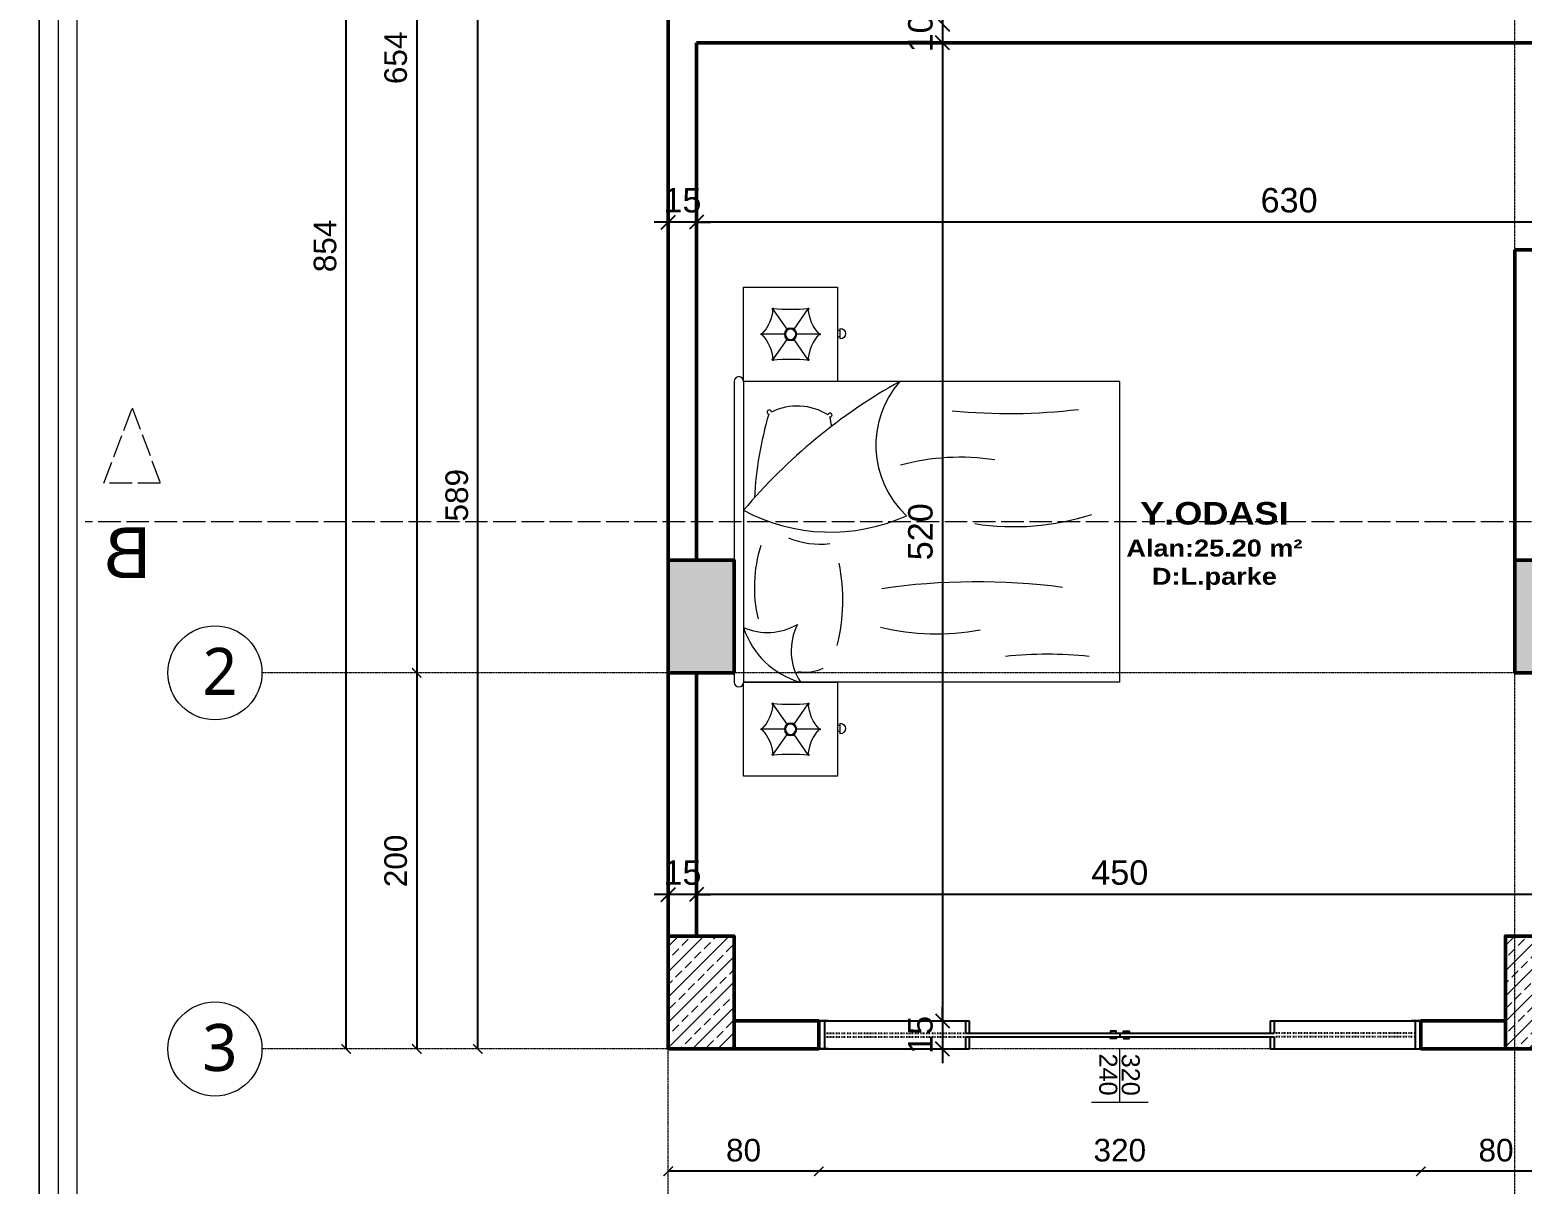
# Model space of a CAD drawing. Header units: millimetres. Extents: x 14753 to 45183, y 5640 to 19518.
# Drawn here: x 21453 to 22246, y 16275 to 16889 of the extents above; entities that cross this region are included whole.
import ezdxf

# ---------------------------------------------------------------- set-up
doc = ezdxf.new("R2010")
doc.units = ezdxf.units.MM
for name, pattern in [('ACAD_ISO02W100', [15, 12, -3]), ('Dash dot', [1.4, 0.6, -0.4, 0, -0.4]), ('DASHDOT', [25.4, 12.7, -6.35, 0, -6.35]), ('DASHDOT2', [0.5, 0.25, -0.125, 0, -0.125])]:
    doc.linetypes.add(name, pattern=pattern)
for name, color, linetype, lineweight in [('CERCEVE', 66, 'Continuous', 0), ('Duvar', 1, 'Continuous', 50), ('EŞYA TEFRİŞ', 53, 'Continuous', 13), ('k aks', 44, 'DASHDOT', 18), ('k dis olcu', 43, 'Continuous', 18), ('k ic olcu', 254, 'Continuous', 18), ('k tarama', 252, 'Continuous', 9), ('kesiklii çizgi', 244, 'ACAD_ISO02W100', 5), ('Kolon', 30, 'Continuous', 50)]:
    doc.layers.add(name, color=color, linetype=linetype, lineweight=lineweight)
for name, color, linetype in [('Dış Ölçü', 3, 'Continuous'), ('pencere', 2, 'Continuous'), ('Standart', 7, 'Continuous'), ('YAzı', 7, 'Continuous')]:
    doc.layers.add(name, color=color, linetype=linetype)
doc.styles.add('MtXpl_Segoe_UI', font='segoeui.ttf')
doc.styles.add('ROMANT', font='arial.ttf', dxfattribs={"width": 0.8, "height": 0.125})
doc.styles.get("Standard").update_dxf_attribs({"font": 'arial.ttf'})
doc.styles.add('Vaziyet Yazı', font='bgothm.ttf', dxfattribs={"height": 25})
doc.dimstyles.new('icolcu', dxfattribs={"dimtxt": 13, "dimasz": 7.5, "dimexe": 5, "dimexo": 5, "dimgap": 5, "dimtad": 1, "dimdec": 0, "dimtxsty": 'Standard', "dimblk": 'OBLIQUE', "dimcen": 2.5, "dimdle": 5, "dimclrd": 256, "dimclre": 256, "dimclrt": 256, "dimadec": 4, "dimazin": 0, "dimtfac": 1, "dimtdec": 0, "dimtix": 1, "dimtmove": 2, "dimatfit": 3, "dimldrblk": 'OBLIQUE', "dimfxl": 1, "dimarcsym": 0})
doc.dimstyles.new('icölcü', dxfattribs={"dimtxt": 12, "dimasz": 5, "dimexe": 1.25, "dimexo": 0.625, "dimgap": 5, "dimtad": 1, "dimdec": 0, "dimtxsty": 'Standard', "dimblk": 'ARCHTICK', "dimcen": -10, "dimse1": 1, "dimse2": 1, "dimadec": 0, "dimazin": 0, "dimtfac": 1, "dimtdec": 0, "dimtix": 1, "dimtmove": 0, "dimatfit": 3, "dimldrblk": 'ARCHTICK', "dimfxl": 1, "dimarcsym": 0})
pattern_1 = [(45, (-7754.55, -1210.899), (-6.73519209, 6.73519209), []), (45, (-7747.815, -1210.899), (-6.73519209, 6.73519209), [4.7625, -2.38125])]

# ---------------------------------------------------------------- blocks, each defined once
blk = doc.blocks.new('320 fransız')
at = {"layer": 'pencere', "lineweight": 20}
for p, q in [((249847.73, 214094.21), (249817.73, 214094.21)), ((249832.73, 214094.21), (249832.73, 214065.9))]:
    blk.add_line(p, q, dxfattribs=at)
at = {"layer": 'pencere', "lineweight": 25}
for p, q in [((249677.73, 214065.9), (249672.73, 214065.9)), ((249672.73, 214065.9), (249672.73, 214050.9)), ((249752.73, 214065.9), (249672.73, 214065.9)), ((249675.73, 214050.9), (249675.73, 214065.9)), ((249750.73, 214059.4), (249750.73, 214065.9)), ((249752.73, 214059.4), (249752.73, 214065.9)), ((249912.73, 214059.4), (249912.73, 214065.9)), ((249992.73, 214065.9), (249912.73, 214065.9)), ((249914.73, 214059.4), (249914.73, 214065.9)), ((249987.73, 214065.9), (249992.73, 214065.9)), ((249989.73, 214050.9), (249989.73, 214065.9)), ((249992.73, 214050.9), (249992.73, 214065.9)), ((249914.73, 214059.4), (249750.73, 214059.4)), ((249750.73, 214050.9), (249750.73, 214057.4)), ((249914.73, 214057.4), (249750.73, 214057.4)), ((249752.73, 214050.9), (249752.73, 214057.4)), ((249832.73, 214057.4), (249832.73, 214059.4)), ((249912.73, 214050.9), (249912.73, 214057.4)), ((249914.73, 214050.9), (249914.73, 214057.4)), ((249672.73, 214050.9), (249677.73, 214050.9)), ((249752.73, 214050.9), (249672.73, 214050.9)), ((249992.73, 214050.9), (249912.73, 214050.9)), ((249987.73, 214050.9), (249992.73, 214050.9))]:
    blk.add_line(p, q, dxfattribs=at)
at = {"layer": 'pencere', "linetype": 'Dash dot', "lineweight": 25}
for p, q in [((249675.73, 214059.4), (249750.73, 214059.4)), ((249675.73, 214057.4), (249750.73, 214057.4)), ((249989.73, 214059.4), (249914.73, 214059.4)), ((249989.73, 214057.4), (249914.73, 214057.4))]:
    blk.add_line(p, q, dxfattribs=at)
at = {"layer": 'pencere', "lineweight": 25}
for points in [[(249830.73, 214059.4), (249830.73, 214060.4), (249827.73, 214060.4), (249827.73, 214059.4)], [(249830.73, 214057.4), (249830.73, 214056.4), (249827.73, 214056.4), (249827.73, 214057.4)], [(249834.73, 214059.4), (249834.73, 214060.4), (249837.73, 214060.4), (249837.73, 214059.4)], [(249834.73, 214057.4), (249834.73, 214056.4), (249837.73, 214056.4), (249837.73, 214057.4)]]:
    blk.add_lwpolyline(points, dxfattribs=at)
at = {"layer": 'pencere', "lineweight": 20, "style": 'ROMANT'}
for s, p in [('320', (249831.71, 214068.41)), ('240', (249843.67, 214068.31))]:
    blk.add_text(s, height=9.6, rotation=90, dxfattribs=at).set_placement(p)
blk = doc.blocks.new('60x60 komodin')
at = {"layer": 'EŞYA TEFRİŞ'}
for p, q in [((30, -26.69), (30, -14.59)), ((27.28, -28.11), (16.47, -20.6)), ((43.53, -20.6), (32.72, -28.11)), ((27.28, -31.89), (16.47, -39.4)), ((30, -45.41), (30, -33.31)), ((43.53, -39.4), (32.72, -31.89)), ((28.05, -56.44), (28.05, -55)), ((31.25, -56.44), (31.25, -55)), ((32.48, -56.44), (26.83, -56.44))]:
    blk.add_line(p, q, dxfattribs=at)
blk.add_lwpolyline([(55, -5), (5, -5), (5, -55), (55, -55)], close=True, dxfattribs=at)
for radius in [3.31, 2.74]:
    blk.add_circle((30, -30), radius, dxfattribs=at)
for centre, radius, start, end in [((15.08, 0.77), 21.41, 273.7282, 314.18071), ((30, -14.59), 0.346, 316.28166, 223.71834), ((44.92, 0.77), 21.41, 225.81929, 266.2718), ((16.47, -20.6), 0.346, 4.1892, 274.25302), ((-107.59, -30), 124.42, 355.66741, 4.33259), ((167.59, -30), 124.42, 175.66741, 184.33259), ((43.53, -20.6), 0.346, 265.74698, 175.8108), ((16.47, -39.4), 0.346, 85.74699, 355.80943), ((15.08, -60.77), 21.41, 45.81929, 86.2718), ((44.92, -60.77), 21.41, 93.7282, 134.18071), ((43.53, -39.4), 0.346, 184.1892, 94.25302), ((30, -45.41), 0.346, 136.28166, 43.71834), ((29.65, -56.35), 2.82, 181.80624, 358.19376)]:
    blk.add_arc(centre, radius, start, end, dxfattribs=at)
blk = doc.blocks.new('yatak 2li')
at = {"layer": 'EŞYA TEFRİŞ'}
for p, q in [((0, 0), (200, 0)), ((0, 0), (0, -160)), ((200, -160), (200, 0)), ((205, -160), (205, 0)), ((0, -160), (200, -160))]:
    blk.add_line(p, q, dxfattribs=at)
for centre, radius, start, end in [((202.5, 0), 2.5, 0, 180), ((167.46, -29.14), 23.76, 81.13504, 114.20952), ((157.63, -42.89), 44.56, 18.04087, 74.24575), ((143.68, -16.78), 30.99, 333.27915, 32.78032), ((38.55, 202.29), 217.19, 264.11822, 275.88178), ((247.29, -43.79), 100.08, 166.01469, 191.24302), ((97.44, -151.95), 126.23, 76.35308, 100.59456), ((187.31, -58.63), 32.16, 66.74978, 119.73979), ((120.99, -50.53), 73.28, 342.4284, 13.28672), ((75.91, 298.11), 351.52, 262.56502, 278.2768), ((159.19, -117.83), 44.42, 67.72979, 96.4301), ((56.32, -217.02), 134.29, 81.11536, 107.97275), ((153.76, -177.92), 98.08, 61.87504, 114.29497), ((78.19, -126.06), 51.47, 318.7454, 46.82489), ((-30.08, 102.76), 301.07, 299.21953, 319.8376), ((-1.13, -87.75), 195.6, 343.72754, 356.96655), ((84.89, 1.36), 121, 261.2388, 285.20458), ((153.99, -142.08), 1.03, 82.33116, 355.90756), ((260.01, -117.31), 108.51, 189.99217, 192.6457), ((171.5, -115.53), 31.31, 238.23026, 295.97188), ((186.35, -143.66), 1.14, 181.09289, 75.93084), ((58.79, -457.32), 314.43, 84.47505, 96.73007), ((116.89, -160), 3.410605131648481e-13, 148.43906, 270), ((202.5, -160), 2.5, 180, 0)]:
    blk.add_arc(centre, radius, start, end, dxfattribs=at)
blk = doc.blocks.new('KESİT')
at = {"layer": 'kesiklii çizgi', "color": 3}
for p, q in [((381895, 4551890), (381880, 4551850)), ((381910, 4551850), (381895, 4551890)), ((380281.07, 4551829.46), (381920, 4551829.46))]:
    blk.add_line(p, q, dxfattribs=at)
blk.add_lwpolyline([(381880, 4551850), (381910, 4551850)], dxfattribs=at)
blk.add_text('B', height=27, dxfattribs=at).set_placement((381885, 4551799.5))
blk = doc.blocks.new('_ArchTick')
at = {"color": 0, "linetype": 'ByBlock', "const_width": 0.15}
blk.add_lwpolyline([(-0.5, -0.5), (0.5, 0.5)], dxfattribs=at)
blk = doc.blocks.new('*D107')
at = {"layer": 'Defpoints', "color": 0, "transparency": 16777216}
for p in [(22192.28, 16346.61), (22272.28, 16346.61), (22192.28, 16281.61)]:
    blk.add_point(p, dxfattribs=at)
at = {"layer": 'k dis olcu', "color": 0, "lineweight": -2, "transparency": 16777216}
blk.add_line((22272.28, 16281.61), (22192.28, 16281.61), dxfattribs=at)
at = {"layer": 'k dis olcu', "color": 0, "lineweight": -2, "transparency": 16777216, "xscale": 5, "yscale": 5, "zscale": 5, "rotation": 180}
blk.add_blockref('_ArchTick', (22192.28, 16281.61), dxfattribs=at)
at = {"layer": 'k dis olcu', "color": 0, "lineweight": -2, "transparency": 16777216, "xscale": 5, "yscale": 5, "zscale": 5}
blk.add_blockref('_ArchTick', (22272.28, 16281.61), dxfattribs=at)
at = {"layer": 'k dis olcu', "color": 0, "transparency": 16777216, "insert": (22232.28, 16292.74), "char_height": 12, "attachment_point": 5}
blk.add_mtext('80', dxfattribs=at)
blk = doc.blocks.new('*D108')
at = {"layer": 'Defpoints', "color": 0, "transparency": 16777216}
for p in [(21872.28, 16346.61), (22192.28, 16346.61), (21872.28, 16281.61)]:
    blk.add_point(p, dxfattribs=at)
at = {"layer": 'k dis olcu', "color": 0, "lineweight": -2, "transparency": 16777216}
blk.add_line((22192.28, 16281.61), (21872.28, 16281.61), dxfattribs=at)
at = {"layer": 'k dis olcu', "color": 0, "lineweight": -2, "transparency": 16777216, "xscale": 5, "yscale": 5, "zscale": 5, "rotation": 180}
blk.add_blockref('_ArchTick', (21872.28, 16281.61), dxfattribs=at)
at = {"layer": 'k dis olcu', "color": 0, "lineweight": -2, "transparency": 16777216, "xscale": 5, "yscale": 5, "zscale": 5}
blk.add_blockref('_ArchTick', (22192.28, 16281.61), dxfattribs=at)
at = {"layer": 'k dis olcu', "color": 0, "transparency": 16777216, "insert": (22032.28, 16292.75), "char_height": 12, "attachment_point": 5}
blk.add_mtext('320', dxfattribs=at)
blk = doc.blocks.new('*D109')
at = {"layer": 'Defpoints', "color": 0, "transparency": 16777216}
for p in [(21792.28, 16346.61), (21872.28, 16346.61), (21792.28, 16281.61)]:
    blk.add_point(p, dxfattribs=at)
at = {"layer": 'k dis olcu', "color": 0, "lineweight": -2, "transparency": 16777216}
blk.add_line((21872.28, 16281.61), (21792.28, 16281.61), dxfattribs=at)
at = {"layer": 'k dis olcu', "color": 0, "lineweight": -2, "transparency": 16777216, "xscale": 5, "yscale": 5, "zscale": 5, "rotation": 180}
blk.add_blockref('_ArchTick', (21792.28, 16281.61), dxfattribs=at)
at = {"layer": 'k dis olcu', "color": 0, "lineweight": -2, "transparency": 16777216, "xscale": 5, "yscale": 5, "zscale": 5}
blk.add_blockref('_ArchTick', (21872.28, 16281.61), dxfattribs=at)
at = {"layer": 'k dis olcu', "color": 0, "transparency": 16777216, "insert": (21832.28, 16292.74), "char_height": 12, "attachment_point": 5}
blk.add_mtext('80', dxfattribs=at)
blk = doc.blocks.new('*D110')
at = {"layer": 'Defpoints', "color": 0, "transparency": 16777216}
for p in [(21620.99, 17200.61), (21620.99, 17200.61), (21620.99, 16346.61)]:
    blk.add_point(p, dxfattribs=at)
at = {"layer": 'k dis olcu', "color": 0, "lineweight": -2, "transparency": 16777216}
blk.add_line((21620.99, 16346.61), (21620.99, 17200.61), dxfattribs=at)
at = {"layer": 'k dis olcu', "color": 0, "lineweight": -2, "transparency": 16777216, "xscale": 5, "yscale": 5, "zscale": 5}
for p, rotation in [((21620.99, 17200.61), 90), ((21620.99, 16346.61), 270)]:
    blk.add_blockref('_ArchTick', p, dxfattribs=dict(at, rotation=rotation))
at = {"layer": 'k dis olcu', "color": 0, "transparency": 16777216, "insert": (21609.86, 16773.61), "char_height": 12, "attachment_point": 5, "rotation": 90}
blk.add_mtext('854', dxfattribs=at)
blk = doc.blocks.new('*D111')
at = {"layer": 'Defpoints', "color": 0, "transparency": 16777216}
for p in [(21658.53, 17200.61), (21658.53, 16546.61), (21658.53, 16546.61)]:
    blk.add_point(p, dxfattribs=at)
at = {"layer": 'k dis olcu', "color": 0, "lineweight": -2, "transparency": 16777216}
blk.add_line((21658.53, 17200.61), (21658.53, 16546.61), dxfattribs=at)
at = {"layer": 'k dis olcu', "color": 0, "lineweight": -2, "transparency": 16777216, "xscale": 5, "yscale": 5, "zscale": 5}
for p, rotation in [((21658.53, 17200.61), 90), ((21658.53, 16546.61), 270)]:
    blk.add_blockref('_ArchTick', p, dxfattribs=dict(at, rotation=rotation))
at = {"layer": 'k dis olcu', "color": 0, "transparency": 16777216, "insert": (21647.41, 16873.61), "char_height": 12, "attachment_point": 5, "rotation": 90}
blk.add_mtext('654', dxfattribs=at)
blk = doc.blocks.new('*D112')
at = {"layer": 'Defpoints', "color": 0, "transparency": 16777216}
for p in [(21658.53, 16546.61), (21658.53, 16346.61), (21658.53, 16346.61)]:
    blk.add_point(p, dxfattribs=at)
at = {"layer": 'k dis olcu', "color": 0, "lineweight": -2, "transparency": 16777216}
blk.add_line((21658.53, 16546.61), (21658.53, 16346.61), dxfattribs=at)
at = {"layer": 'k dis olcu', "color": 0, "lineweight": -2, "transparency": 16777216, "xscale": 5, "yscale": 5, "zscale": 5}
for p, rotation in [((21658.53, 16546.61), 90), ((21658.53, 16346.61), 270)]:
    blk.add_blockref('_ArchTick', p, dxfattribs=dict(at, rotation=rotation))
at = {"layer": 'k dis olcu', "color": 0, "transparency": 16777216, "insert": (21647.41, 16446.61), "char_height": 12, "attachment_point": 5, "rotation": 90}
blk.add_mtext('200', dxfattribs=at)
blk = doc.blocks.new('*D113')
at = {"layer": 'Defpoints', "color": 0, "transparency": 16777216}
for p in [(21691.01, 16935.47), (21792.28, 16935.47), (21792.28, 16346.61)]:
    blk.add_point(p, dxfattribs=at)
at = {"layer": 'k dis olcu', "color": 0, "lineweight": -2, "transparency": 16777216}
blk.add_line((21691.01, 16346.61), (21691.01, 16935.47), dxfattribs=at)
at = {"layer": 'k dis olcu', "color": 0, "lineweight": -2, "transparency": 16777216, "xscale": 5, "yscale": 5, "zscale": 5}
for p, rotation in [((21691.01, 16935.47), 90), ((21691.01, 16346.61), 270)]:
    blk.add_blockref('_ArchTick', p, dxfattribs=dict(at, rotation=rotation))
at = {"layer": 'k dis olcu', "color": 0, "transparency": 16777216, "insert": (21679.88, 16641.04), "char_height": 12, "attachment_point": 5, "rotation": 90}
blk.add_mtext('589', dxfattribs=at)
blk = doc.blocks.new('_Oblique')
at = {"color": 0, "linetype": 'ByBlock', "lineweight": -2}
blk.add_line((-0.5, -0.5), (0.5, 0.5), dxfattribs=at)
blk = doc.blocks.new('*D182')
at = {"layer": 'Defpoints', "color": 0, "transparency": 16777216}
for p in [(21807.28, 16786.18), (21807.28, 16786.18), (22437.28, 16786.18)]:
    blk.add_point(p, dxfattribs=at)
at = {"layer": 'k ic olcu', "lineweight": -2, "transparency": 16777216}
blk.add_line((22442.28, 16786.18), (21802.28, 16786.18), dxfattribs=at)
at = {"layer": 'k ic olcu', "lineweight": -2, "transparency": 16777216, "xscale": 7.5, "yscale": 7.5, "zscale": 7.5, "rotation": 180}
blk.add_blockref('_Oblique', (21807.28, 16786.18), dxfattribs=at)
at = {"layer": 'k ic olcu', "lineweight": -2, "transparency": 16777216, "xscale": 7.5, "yscale": 7.5, "zscale": 7.5}
blk.add_blockref('_Oblique', (22437.28, 16786.18), dxfattribs=at)
at = {"layer": 'k ic olcu', "transparency": 16777216, "insert": (22122.28, 16797.82), "char_height": 13, "attachment_point": 5}
blk.add_mtext('630', dxfattribs=at)
blk = doc.blocks.new('*D183')
at = {"layer": 'Defpoints', "color": 0, "transparency": 16777216}
for p in [(21792.28, 16786.18), (21792.28, 16786.18), (21807.28, 16786.18)]:
    blk.add_point(p, dxfattribs=at)
at = {"layer": 'k ic olcu', "lineweight": -2, "transparency": 16777216}
for p, q in [((21792.28, 16786.18), (21784.78, 16786.18)), ((21807.28, 16786.18), (21792.28, 16786.18)), ((21807.28, 16786.18), (21814.78, 16786.18))]:
    blk.add_line(p, q, dxfattribs=at)
at = {"layer": 'k ic olcu', "lineweight": -2, "transparency": 16777216, "xscale": 7.5, "yscale": 7.5, "zscale": 7.5}
blk.add_blockref('_Oblique', (21792.28, 16786.18), dxfattribs=at)
at = {"layer": 'k ic olcu', "lineweight": -2, "transparency": 16777216, "xscale": 7.5, "yscale": 7.5, "zscale": 7.5, "rotation": 180}
blk.add_blockref('_Oblique', (21807.28, 16786.18), dxfattribs=at)
at = {"layer": 'k ic olcu', "transparency": 16777216, "insert": (21799.78, 16797.82), "char_height": 13, "attachment_point": 5}
blk.add_mtext('15', dxfattribs=at)
blk = doc.blocks.new('*D190')
at = {"layer": 'Defpoints', "color": 0, "transparency": 16777216}
for p in [(21937.99, 17185.61), (21937.99, 16891.61), (21937.99, 16891.61)]:
    blk.add_point(p, dxfattribs=at)
at = {"layer": 'k ic olcu', "lineweight": -2, "transparency": 16777216}
for p, q in [((21937.99, 17190.61), (21937.99, 16886.61)), ((21932.99, 17185.61), (21932.99, 17185.61)), ((21932.99, 16891.61), (21932.99, 16891.61))]:
    blk.add_line(p, q, dxfattribs=at)
at = {"layer": 'k ic olcu', "lineweight": -2, "transparency": 16777216, "xscale": 7.5, "yscale": 7.5, "zscale": 7.5}
for p, rotation in [((21937.99, 17185.61), 90), ((21937.99, 16891.61), 270)]:
    blk.add_blockref('_Oblique', p, dxfattribs=dict(at, rotation=rotation))
at = {"layer": 'k ic olcu', "transparency": 16777216, "insert": (21926.35, 17038.61), "char_height": 13, "attachment_point": 5, "rotation": 90}
blk.add_mtext('294', dxfattribs=at)
blk = doc.blocks.new('*D191')
at = {"layer": 'Defpoints', "color": 0, "transparency": 16777216}
for p in [(21937.99, 16891.61), (21933.99, 16881.61), (21937.99, 16881.61)]:
    blk.add_point(p, dxfattribs=at)
at = {"layer": 'k ic olcu', "lineweight": -2, "transparency": 16777216}
for p, q in [((21937.99, 16891.61), (21937.99, 16899.11)), ((21932.99, 16891.61), (21932.99, 16891.61)), ((21937.99, 16891.61), (21937.99, 16881.61)), ((21937.99, 16881.61), (21937.99, 16874.11)), ((21938.99, 16881.61), (21942.99, 16881.61))]:
    blk.add_line(p, q, dxfattribs=at)
at = {"layer": 'k ic olcu', "lineweight": -2, "transparency": 16777216, "xscale": 7.5, "yscale": 7.5, "zscale": 7.5}
for p, rotation in [((21937.99, 16891.61), 270), ((21937.99, 16881.61), 90)]:
    blk.add_blockref('_Oblique', p, dxfattribs=dict(at, rotation=rotation))
at = {"layer": 'k ic olcu', "transparency": 16777216, "insert": (21926.35, 16886.61), "char_height": 13, "attachment_point": 5, "rotation": 90}
blk.add_mtext('10', dxfattribs=at)
blk = doc.blocks.new('*D192')
at = {"layer": 'Defpoints', "color": 0, "transparency": 16777216}
for p in [(21933.99, 16881.61), (21937.99, 16361.61), (21937.99, 16361.61)]:
    blk.add_point(p, dxfattribs=at)
at = {"layer": 'k ic olcu', "lineweight": -2, "transparency": 16777216}
for p, q in [((21937.99, 16886.61), (21937.99, 16356.61)), ((21938.99, 16881.61), (21942.99, 16881.61)), ((21932.99, 16361.61), (21932.99, 16361.61))]:
    blk.add_line(p, q, dxfattribs=at)
at = {"layer": 'k ic olcu', "lineweight": -2, "transparency": 16777216, "xscale": 7.5, "yscale": 7.5, "zscale": 7.5}
for p, rotation in [((21937.99, 16881.61), 90), ((21937.99, 16361.61), 270)]:
    blk.add_blockref('_Oblique', p, dxfattribs=dict(at, rotation=rotation))
at = {"layer": 'k ic olcu', "transparency": 16777216, "insert": (21926.35, 16621.61), "char_height": 13, "attachment_point": 5, "rotation": 90}
blk.add_mtext('520', dxfattribs=at)
blk = doc.blocks.new('*D193')
at = {"layer": 'Defpoints', "color": 0, "transparency": 16777216}
for p in [(21937.99, 16361.61), (21937.99, 16346.61), (21937.99, 16346.61)]:
    blk.add_point(p, dxfattribs=at)
at = {"layer": 'k ic olcu', "lineweight": -2, "transparency": 16777216}
for p, q in [((21937.99, 16361.61), (21937.99, 16369.11)), ((21932.99, 16361.61), (21932.99, 16361.61)), ((21937.99, 16361.61), (21937.99, 16346.61)), ((21932.99, 16346.61), (21932.99, 16346.61)), ((21937.99, 16346.61), (21937.99, 16339.11))]:
    blk.add_line(p, q, dxfattribs=at)
at = {"layer": 'k ic olcu', "lineweight": -2, "transparency": 16777216, "xscale": 7.5, "yscale": 7.5, "zscale": 7.5}
for p, rotation in [((21937.99, 16361.61), 270), ((21937.99, 16346.61), 90)]:
    blk.add_blockref('_Oblique', p, dxfattribs=dict(at, rotation=rotation))
at = {"layer": 'k ic olcu', "transparency": 16777216, "insert": (21926.35, 16354.11), "char_height": 13, "attachment_point": 5, "rotation": 90}
blk.add_mtext('15', dxfattribs=at)
blk = doc.blocks.new('*D195')
at = {"layer": 'Defpoints', "color": 0, "transparency": 16777216}
for p in [(21807.28, 16428.71), (21807.28, 16428.71), (22257.28, 16428.71)]:
    blk.add_point(p, dxfattribs=at)
at = {"layer": 'k ic olcu', "lineweight": -2, "transparency": 16777216}
blk.add_line((22262.28, 16428.71), (21802.28, 16428.71), dxfattribs=at)
at = {"layer": 'k ic olcu', "lineweight": -2, "transparency": 16777216, "xscale": 7.5, "yscale": 7.5, "zscale": 7.5, "rotation": 180}
blk.add_blockref('_Oblique', (21807.28, 16428.71), dxfattribs=at)
at = {"layer": 'k ic olcu', "lineweight": -2, "transparency": 16777216, "xscale": 7.5, "yscale": 7.5, "zscale": 7.5}
blk.add_blockref('_Oblique', (22257.28, 16428.71), dxfattribs=at)
at = {"layer": 'k ic olcu', "transparency": 16777216, "insert": (22032.28, 16440.34), "char_height": 13, "attachment_point": 5}
blk.add_mtext('450', dxfattribs=at)
blk = doc.blocks.new('*D196')
at = {"layer": 'Defpoints', "color": 0, "transparency": 16777216}
for p in [(21792.28, 16428.71), (21792.28, 16428.71), (21807.28, 16428.71)]:
    blk.add_point(p, dxfattribs=at)
at = {"layer": 'k ic olcu', "lineweight": -2, "transparency": 16777216}
for p, q in [((21792.28, 16428.71), (21784.78, 16428.71)), ((21807.28, 16428.71), (21792.28, 16428.71)), ((21807.28, 16428.71), (21814.78, 16428.71))]:
    blk.add_line(p, q, dxfattribs=at)
at = {"layer": 'k ic olcu', "lineweight": -2, "transparency": 16777216, "xscale": 7.5, "yscale": 7.5, "zscale": 7.5}
blk.add_blockref('_Oblique', (21792.28, 16428.71), dxfattribs=at)
at = {"layer": 'k ic olcu', "lineweight": -2, "transparency": 16777216, "xscale": 7.5, "yscale": 7.5, "zscale": 7.5, "rotation": 180}
blk.add_blockref('_Oblique', (21807.28, 16428.71), dxfattribs=at)
at = {"layer": 'k ic olcu', "transparency": 16777216, "insert": (21799.78, 16440.34), "char_height": 13, "attachment_point": 5}
blk.add_mtext('15', dxfattribs=at)
blk = doc.blocks.new('KT')
at = {"layer": 'k tarama'}
h = blk.add_hatch(dxfattribs=at)
h.set_pattern_fill('ANSI33', color=256, scale=1.5)
h.set_pattern_definition(pattern_1)
h.paths.add_polyline_path([(381102.61, 4550660.52), (381127.61, 4550660.52), (381127.61, 4550471.52), (381102.61, 4550471.52)])
h.paths.add_polyline_path([(381529.61, 4550660.52), (381554.61, 4550660.52), (381554.61, 4550471.52), (381529.61, 4550471.52)])
h.paths.add_polyline_path([(381693.61, 4550660.52), (381728.61, 4550660.52), (381728.61, 4550600.52), (381693.61, 4550600.52)])
h.paths.add_polyline_path([(381668.61, 4550041.52), (381728.61, 4550041.52), (381728.61, 4550006.52), (381668.61, 4550006.52)])
h.paths.add_polyline_path([(381102.61, 4550066.52), (381137.61, 4550066.52), (381137.61, 4550006.52), (381102.61, 4550006.52)])
h.paths.add_polyline_path([(380652.61, 4550066.52), (380687.61, 4550066.52), (380687.61, 4550006.52), (380652.61, 4550006.52)])
h = blk.add_hatch(dxfattribs=at)
h.set_pattern_fill('ANSI33', color=256, scale=1.5)
h.set_pattern_definition(pattern_1)
h.paths.add_polyline_path([(381097.61, 4549866.52), (381132.61, 4549866.52), (381132.61, 4549806.52), (381097.61, 4549806.52)])
h.paths.add_polyline_path([(380652.61, 4549866.52), (380687.61, 4549866.52), (380687.61, 4549806.52), (380652.61, 4549806.52)])
at = {"layer": 'k aks', "linetype": 'DASHDOT2'}
for p, q in [((380652.61, 4549658.12), (380652.61, 4550790.52)), ((381102.61, 4549658.12), (381102.61, 4550790.52)), ((381898.61, 4550006.52), (380436.61, 4550006.52)), ((381898.61, 4549806.52), (380436.61, 4549806.52))]:
    blk.add_line(p, q, dxfattribs=at)
at = {"layer": 'k aks', "linetype": 'Continuous'}
for centre in [(380411.61, 4550006.52), (380411.61, 4549806.52)]:
    blk.add_circle(centre, 25, dxfattribs=at)
at = {"layer": 'Kolon'}
for points in [[(380687.61, 4550006.52), (380652.61, 4550006.52), (380652.61, 4550066.52), (380687.61, 4550066.52), (380687.61, 4550006.52)], [(380687.61, 4549806.52), (380652.61, 4549806.52), (380652.61, 4549866.52), (380687.61, 4549866.52), (380687.61, 4549806.52)], [(381132.61, 4549806.52), (381097.61, 4549806.52), (381097.61, 4549866.52), (381132.61, 4549866.52), (381132.61, 4549806.52)]]:
    blk.add_lwpolyline(points, dxfattribs=at)
blk.add_lwpolyline([(381102.61, 4550006.52), (381102.61, 4550066.52), (381137.61, 4550066.52), (381137.61, 4550006.52)], close=True, dxfattribs=at)
at = {"layer": 'k aks', "style": 'MtXpl_Segoe_UI'}
for s, p in [('2', (380404.94, 4549994.83)), ('3', (380404.94, 4549794.83))]:
    blk.add_text(s, height=25, dxfattribs=at).set_placement(p)

msp = doc.modelspace()

# ---------------------------------------------------------------- linework, layer by layer
at = {"layer": 'CERCEVE'}
for points in [[(19717.42, 15622.61), (21457.89, 15622.61), (21457.89, 17567.61), (19717.42, 17567.61)], [(21457.89, 15622.61), (23198.36, 15622.61), (23198.36, 17567.61), (21457.89, 17567.61)], [(21467.89, 15632.61), (23188.36, 15632.61), (23188.36, 17557.61), (21467.89, 17557.61)], [(21477.89, 15642.61), (23178.36, 15642.61), (23178.36, 17547.61), (21477.89, 17547.61)]]:
    msp.add_lwpolyline(points, close=True, dxfattribs=at)
at = {"layer": 'Duvar'}
for p, q in [((21807.28, 16881.61), (22347.28, 16881.61)), ((22242.28, 16771.61), (22262.28, 16771.61)), ((22242.28, 16606.61), (22242.28, 16771.61)), ((21872.28, 16346.61), (21872.28, 16361.61)), ((22192.28, 16346.61), (22192.28, 16361.61))]:
    msp.add_line(p, q, dxfattribs=at)
for points in [[(21792.28, 16935.47), (21792.28, 16606.61)], [(21807.28, 16881.61), (21807.28, 16606.61)], [(21792.28, 16546.61), (21792.28, 16530.61), (21792.28, 16406.61)], [(21807.28, 16546.61), (21807.28, 16530.61), (21807.28, 16406.61)], [(21827.28, 16361.61), (21872.28, 16361.61)], [(22192.28, 16361.61), (22237.28, 16361.61)], [(21827.28, 16346.61), (21872.28, 16346.61)], [(22192.28, 16346.61), (22242.28, 16346.61)]]:
    msp.add_lwpolyline(points, dxfattribs=at)

# ---------------------------------------------------------------- block references
at = {"layer": 'Dış Ölçü', "rotation": 180}
msp.add_blockref('320 fransız', (271865.01, 230412.51), dxfattribs=at)
at = {"layer": 'EŞYA TEFRİŞ', "xscale": -1, "rotation": 90}
for p in [(21827.28, 16756.61), (21827.28, 16546.61)]:
    msp.add_blockref('60x60 komodin', p, dxfattribs=at)
at = {"layer": 'EŞYA TEFRİŞ', "rotation": 180}
msp.add_blockref('yatak 2li', (22032.28, 16541.61), dxfattribs=at)
at = {"layer": 'k aks'}
msp.add_blockref('KT', (-358860.33, -4533459.91), dxfattribs=at)
at = {"layer": 'Standart', "xscale": -1}
msp.add_blockref('KESİT', (403402.28, -4535202.54), dxfattribs=at)

# ---------------------------------------------------------------- texts
at = {"layer": 'YAzı', "color": 7, "lineweight": -2, "insert": (22082.57, 16614.1), "char_height": 11.52, "width": 275.4024, "attachment_point": 5, "style": 'Vaziyet Yazı'}
msp.add_mtext('{\\fArial Black|b0|i0|c162|p34;\\H1.04167x;Y.ODASI\\P\\fArial Black|b0|i0|c0|p34;\\H0.75x;Alan:\\fArial Black|b0|i0|c162|p34;25.20 \\fArial Black|b0|i0|c0|p34;m²\\fArial Black|b0|i0|c162|p34;\\PD:L.parke}', dxfattribs=at)

# ---------------------------------------------------------------- dimensions: what is measured, and where the dimension line sits
at = {"layer": 'k dis olcu'}
for base, p1, p2, angle, picture, middle in [((21620.99, 17200.61), (21620.99, 16346.61), (21620.99, 17200.61), 90, '*D110', (21609.86, 16773.61)), ((21658.53, 16546.61), (21658.53, 17200.61), (21658.53, 16546.61), 90, '*D111', (21647.41, 16873.61)), ((21691.01, 16935.47), (21792.28, 16346.61), (21792.28, 16935.47), 90, '*D113', (21679.88, 16641.04)), ((21658.53, 16346.61), (21658.53, 16546.61), (21658.53, 16346.61), 90, '*D112', (21647.41, 16446.61)), ((21792.28, 16281.61), (21872.28, 16346.61), (21792.28, 16346.61), 180, '*D109', (21832.28, 16292.74)), ((21872.28, 16281.61), (22192.28, 16346.61), (21872.28, 16346.61), 180, '*D108', (22032.28, 16292.75)), ((22192.28, 16281.61), (22272.28, 16346.61), (22192.28, 16346.61), 180, '*D107', (22232.28, 16292.74))]:
    dim = msp.add_linear_dim(base=base, p1=p1, p2=p2, angle=angle, dimstyle='icölcü', dxfattribs=at)
    dim.commit()
    dim.dimension.update_dxf_attribs({"geometry": picture, "text_midpoint": middle})
at = {"layer": 'k ic olcu'}
for base, p1, p2, angle, picture, middle in [((21937.99, 16891.61), (21937.99, 17185.61), (21937.99, 16891.61), 90, '*D190', (21926.35, 17038.61)), ((21937.99, 16881.61), (21937.99, 16891.61), (21933.99, 16881.61), 90, '*D191', (21926.35, 16886.61)), ((21937.99, 16361.61), (21933.99, 16881.61), (21937.99, 16361.61), 90, '*D192', (21926.35, 16621.61)), ((21792.28, 16786.18), (21807.28, 16786.18), (21792.28, 16786.18), 180, '*D183', (21799.78, 16797.82)), ((21807.28, 16786.18), (22437.28, 16786.18), (21807.28, 16786.18), 180, '*D182', (22122.28, 16797.82)), ((21792.28, 16428.71), (21807.28, 16428.71), (21792.28, 16428.71), 180, '*D196', (21799.78, 16440.34)), ((21807.28, 16428.71), (22257.28, 16428.71), (21807.28, 16428.71), 180, '*D195', (22032.28, 16440.34)), ((21937.99, 16346.61), (21937.99, 16361.61), (21937.99, 16346.61), 90, '*D193', (21926.35, 16354.11))]:
    dim = msp.add_linear_dim(base=base, p1=p1, p2=p2, angle=angle, dimstyle='icolcu', dxfattribs=at)
    dim.commit()
    dim.dimension.update_dxf_attribs({"geometry": picture, "text_midpoint": middle})

doc.saveas('drawing.dxf')
